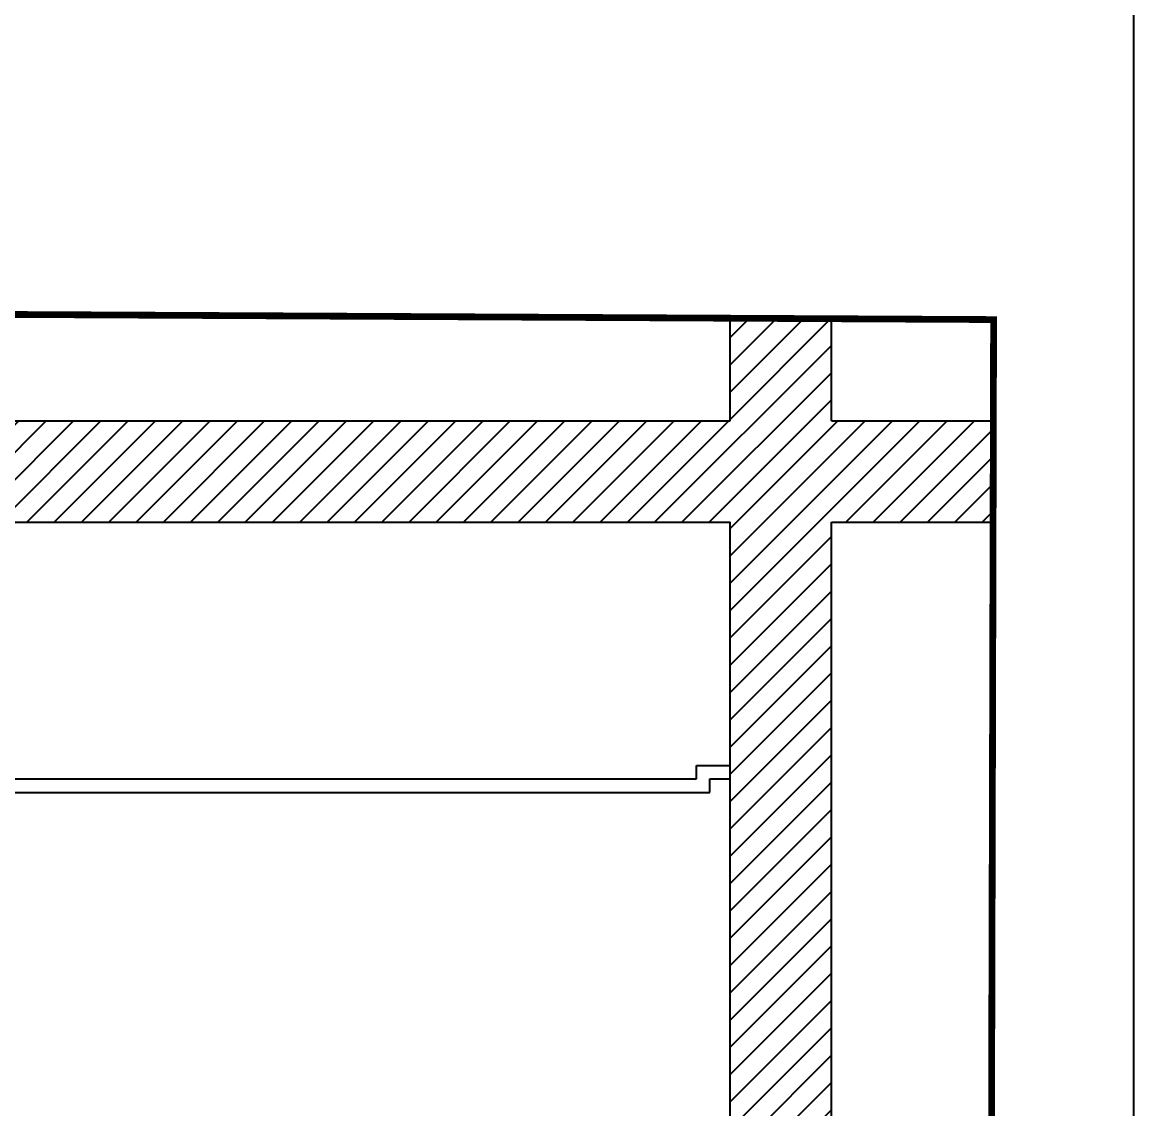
# Model space of a CAD drawing. Header units: millimetres. Extents: x 2182 to 2335, y 1488 to 1614.
# Drawn here: x 2306.033 to 2307.679, y 1507.015 to 1508.624 of the extents above; entities that cross this region are included whole.
import ezdxf

# ---------------------------------------------------------------- set-up
doc = ezdxf.new("R2010")
doc.units = ezdxf.units.MM
doc.linetypes.add('DIVIDE', pattern=[1.25, 0.5, -0.25, 0, -0.25, 0, -0.25])
for name, color, linetype in [('COTA', 250, 'Continuous'), ('Hachura', 8, 'Continuous'), ('PAREDE', 7, 'Continuous'), ('Prancha', 6, 'Continuous'), ('TEXTO', 7, 'Continuous')]:
    doc.layers.add(name, color=color, linetype=linetype)
doc.styles.add('NORMAL', font='romans.shx')
doc.dimstyles.new('D25', dxfattribs={"dimtxt": 0.05, "dimasz": 0.045, "dimexe": 0.18, "dimexo": 0.0625, "dimgap": 0.03, "dimtad": 1, "dimzin": 4, "dimdsep": 46, "dimtxsty": 'NORMAL', "dimblk1": 'DOT1', "dimblk2": 'DOT1', "dimsah": 1, "dimcen": 0.045, "dimse1": 1, "dimse2": 1, "dimclrd": 256, "dimclre": 256, "dimclrt": 7, "dimaunit": 1, "dimadec": 0, "dimazin": 0, "dimtfac": 1, "dimtix": 1, "dimtmove": 2, "dimatfit": 3, "dimldrblk": 'SMALL', "dimfxl": 1, "dimtvp": 1.75, "dimtolj": 1, "dimtzin": 0, "dimarcsym": 0})

# ---------------------------------------------------------------- blocks, each defined once
blk = doc.blocks.new('DOT1')
for p, q in [((0, 1.2), (0, -1.2)), ((-1.2, 0), (1.2, 0))]:
    blk.add_line(p, q)
blk.add_circle((0, 0), 0.5)
blk = doc.blocks.new('*D875')
at = {"layer": 'COTA', "linetype": 'Continuous', "lineweight": -2, "transparency": 16777216}
blk.add_line((2305.5872, 1506.1085), (2305.5872, 1507.4385), dxfattribs=at)
at = {"layer": 'Defpoints', "color": 0, "linetype": 'Continuous', "transparency": 16777216}
for p in [(2305.5872, 1507.4835), (2307.0514, 1507.4835), (2305.4564, 1506.0635)]:
    blk.add_point(p, dxfattribs=at)
at = {"layer": 'COTA', "linetype": 'Continuous', "lineweight": -2, "transparency": 16777216, "xscale": 0.045, "yscale": 0.045, "zscale": 0.045}
for p, rotation in [((2305.5872, 1507.4835), 90), ((2305.5872, 1506.0635), 270)]:
    blk.add_blockref('DOT1', p, dxfattribs=dict(at, rotation=rotation))
at = {"layer": 'COTA', "color": 7, "linetype": 'Continuous', "transparency": 16777216, "insert": (2305.5322, 1506.7735), "char_height": 0.05, "attachment_point": 5, "rotation": 90, "style": 'NORMAL'}
blk.add_mtext('\\A1;1.42', dxfattribs=at)
blk = doc.blocks.new('_Small')
at = {"color": 0, "linetype": 'ByBlock', "lineweight": -2}
blk.add_circle((0, 0), 0.25, dxfattribs=at)

msp = doc.modelspace()

# ---------------------------------------------------------------- hatches: boundary and pattern name
at = {"layer": 'Hachura'}
h = msp.add_hatch(dxfattribs=at)
h.set_pattern_fill('ANSI31', color=256, scale=0.009, angle=-180)
h.set_pattern_definition([(225, (797.20192, 3825.254027), (0.02020557627, -0.02020557627), [])])
h.paths.add_polyline_path([(2304.6564, 1507.8835), (2307.0814, 1507.8835), (2307.0814, 1505.0635), (2307.2314, 1505.0635), (2307.2314, 1507.8835), (2307.4714, 1507.8835), (2307.4714, 1508.0335), (2307.2314, 1508.0335), (2307.2314, 1508.1835), (2307.0814, 1508.1835), (2307.0814, 1508.0335), (2304.6564, 1508.0335), (2304.6564, 1508.1835), (2304.5064, 1508.1835), (2304.5064, 1505.0635), (2304.6564, 1505.0635)])

# ---------------------------------------------------------------- linework, layer by layer
at = {"layer": 'PAREDE'}
for p, q in [((2307.0814, 1508.1835), (2307.4714, 1508.1835)), ((2307.0814, 1508.0335), (2307.0814, 1508.1835)), ((2307.2314, 1508.0335), (2307.2314, 1508.1835)), ((2307.4714, 1507.8835), (2307.4714, 1508.1835)), ((2304.6564, 1508.0335), (2307.0814, 1508.0335)), ((2307.2314, 1508.0335), (2307.4714, 1508.0335)), ((2304.6564, 1507.8835), (2307.0814, 1507.8835)), ((2307.0814, 1505.0635), (2307.0814, 1507.8835)), ((2307.2314, 1505.0635), (2307.2314, 1507.8835)), ((2307.2314, 1507.8835), (2307.4714, 1507.8835)), ((2307.0314, 1507.5035), (2307.0314, 1507.5235)), ((2307.0314, 1507.5235), (2307.0814, 1507.5235)), ((2304.7064, 1507.5035), (2307.0314, 1507.5035)), ((2307.0514, 1507.4835), (2307.0514, 1507.5035)), ((2307.0514, 1507.5035), (2307.0814, 1507.5035)), ((2304.6864, 1507.4835), (2307.0514, 1507.4835))]:
    msp.add_line(p, q, dxfattribs=at)
at = {"layer": 'Prancha', "color": 2}
msp.add_lwpolyline([(2307.6789, 1517.8499), (2291.2031, 1517.8499), (2291.2031, 1504.1999), (2307.6789, 1504.1999)], close=True, dxfattribs=at)
at = {"layer": 'TEXTO', "color": 10, "linetype": 'DIVIDE', "const_width": 0.01}
msp.add_lwpolyline([(2307.4629, 1504.8619), (2304.3951, 1504.8779), (2304.4035, 1508.1995), (2307.4714, 1508.1835)], close=True, dxfattribs=at)

# ---------------------------------------------------------------- dimensions: what is measured, and where the dimension line sits
at = {"layer": 'COTA', "color": 2, "linetype": 'Continuous'}
dim = msp.add_linear_dim(base=(2305.5872, 1507.4835), p1=(2305.4564, 1506.0635), p2=(2307.0514, 1507.4835), angle=90, dimstyle='D25', dxfattribs=at)
dim.commit()
dim.dimension.update_dxf_attribs({"geometry": '*D875', "text_midpoint": (2305.5322, 1506.7735)})

doc.saveas('drawing.dxf')
